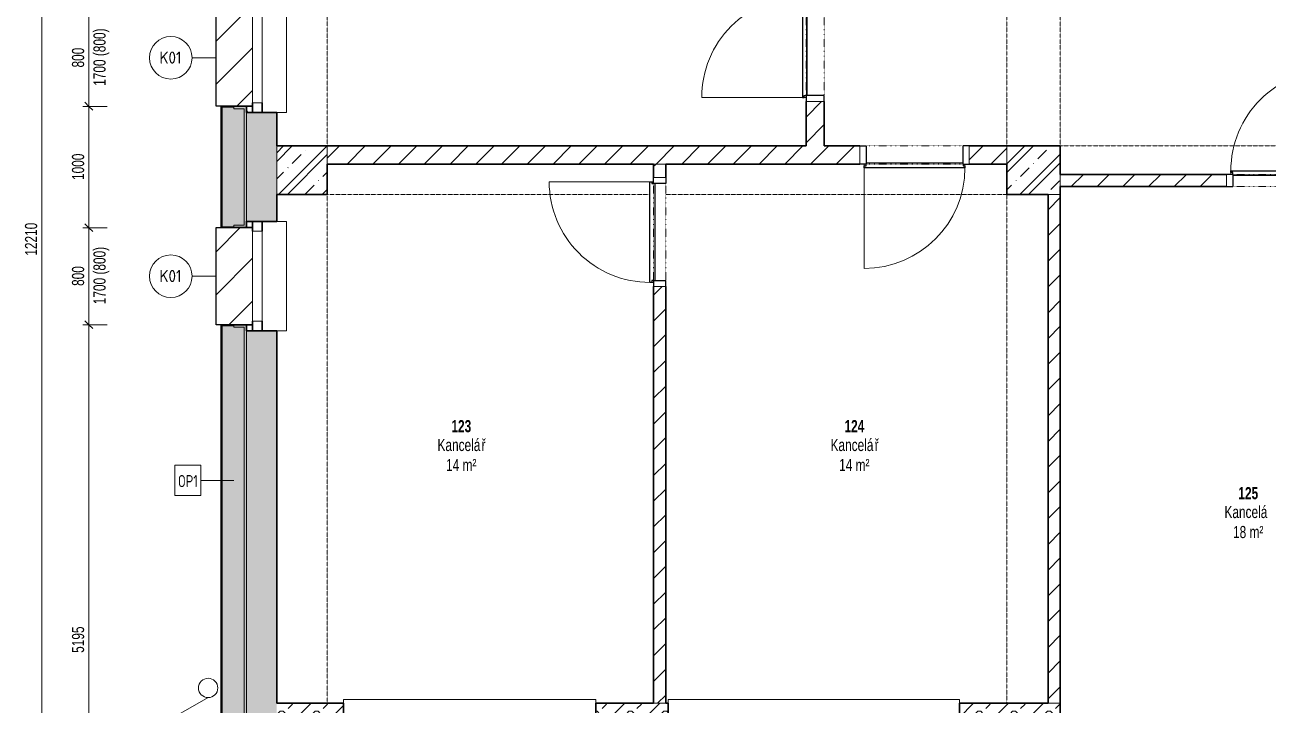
# Model space of a CAD drawing. Header units: millimetres. Extents: x -3281 to 232784, y -45352 to 20466.
# Drawn here: x -3281 to 6963, y -25874 to -20268 of the extents above; entities that cross this region are included whole.
import ezdxf

# ---------------------------------------------------------------- set-up
doc = ezdxf.new("R2010")
doc.units = ezdxf.units.MM
doc.linetypes.add('Dash dot dot', pattern=[5, 2, -1, 0, -1, 0, -1])
doc.linetypes.add('Čerchovaná se dvěma tečkami', pattern=[2.59, 1, -0.53, 0, -0.53, 0, -0.53])
for name, color, linetype, lineweight in [('A-ANNO-DIMS', 211, 'Continuous', 9), ('A-ANNO-DIMS-50', 211, 'Continuous', 9), ('A-AREA-IDEN', 2, 'Continuous', 9), ('A-DETL', 90, 'Continuous', 13), ('A-DETL-THIN', 151, 'Continuous', 13), ('A-DOOR', 31, 'Continuous', 13), ('A-DOOR-FRAM', 31, 'Continuous', 25), ('A-GENM', 13, 'Continuous', 13), ('A-GLAZ', 151, 'Continuous', 13), ('A-WALL', 113, 'Continuous', 13), ('A-WALL-IDEN', 211, 'Continuous', 9), ('E-POWR-CNDT-IDEN', 130, 'Continuous', 9), ('E-POWR-RISE', 130, 'Continuous', 13), ('Q-SPCQ', 91, 'Continuous', 13), ('Q-SPCQ-IDEN', 132, 'Continuous', 9)]:
    doc.layers.add(name, color=color, linetype=linetype, lineweight=lineweight)
doc.layers.add('A-WALL-PATT', color=111, linetype='Continuous')
doc.styles.add('Arial_1', font='arial.ttf', dxfattribs={"width": 0.7, "height": 100})
doc.styles.add('Arial_B', font='arialbd.ttf', dxfattribs={"width": 0.7, "height": 100})
doc.styles.add('ISOCPEUR', font='isocpeur.ttf', dxfattribs={"width": 0.75, "height": 100})
doc.styles.add('ISOCPEUR_1', font='isocpeur.ttf', dxfattribs={"width": 0.9, "height": 100})
doc.dimstyles.new('Vnitřní_-_průhledné_1', dxfattribs={"dimscale": 304.8, "dimtxt": 102.02594, "dimasz": 0.213255, "dimexe": 0.164042, "dimexo": 0.0625, "dimgap": 0.032808, "dimtad": 1, "dimdec": 0, "dimrnd": 5, "dimzin": 0, "dimdsep": 46, "dimtxsty": 'Arial_1', "dimblk1": 'OBLIQUE', "dimblk2": 'OBLIQUE', "dimsah": 1, "dimcen": 0.09, "dimdle": 0.164042, "dimazin": 0, "dimtfac": 1, "dimtdec": 4, "dimtix": 1, "dimtmove": 0, "dimatfit": 3, "dimfxl": 0.492126, "dimfxlon": 1, "dimtvp": 1, "dimtolj": 1, "dimtzin": 0, "dimarcsym": 2})
pattern_1 = [(45, (0, 0), (-179.605, 179.605), []), (45, (71.84, 6e-12), (-179.605, 179.605), []), (45, (215.53, 2e-11), (-107.763, 251.4472), [101.6, -50.8, 1.676, -49.124])]
pattern_2 = [(45, (0, 0), (-106.066, 106.066), [])]

# ---------------------------------------------------------------- blocks, each defined once
blk = doc.blocks.new('DVERE_1k_oblozka - DD03_01_800x1970_koupelna-1549491-1NP_NÁVRH A')
at = {"layer": 'A-DOOR'}
for p, q in [((-450, 53), (-400, 53)), ((-450, -47), (-450, 53)), ((-400, 53), (-400, -47)), ((400, 53), (450, 53)), ((400, -47), (400, 53)), ((450, 53), (450, -47)), ((-400, -47), (-450, -47)), ((-415, -47), (-415, -907)), ((305, -77), (-305, -77)), ((450, -47), (400, -47)), ((415, -77), (415, -47))]:
    blk.add_line(p, q, dxfattribs=at)
at = {"layer": 'A-DOOR', "linetype": 'Čerchovaná se dvěma tečkami'}
for p, q in [((-400, 53), (400, 53)), ((-400, -47), (400, -47))]:
    blk.add_line(p, q, dxfattribs=at)
at = {"layer": 'A-DOOR', "lineweight": 25}
for p, q in [((-415, -62), (-400, -62)), ((-415, -77), (-415, -62)), ((415, -77), (-415, -77)), ((-400, -37), (400, -37)), ((-400, -62), (-400, -47)), ((400, -47), (400, -62)), ((400, -62), (415, -62)), ((415, -62), (415, -77))]:
    blk.add_line(p, q, dxfattribs=at)
at = {"layer": 'A-DOOR'}
blk.add_arc((-415, -77), 830, 270, 0, dxfattribs=at)
at = {"layer": 'A-DOOR-FRAM'}
for p, q in [((-450, 53), (-400, 53)), ((-400, 53), (-400, -47)), ((400, -47), (400, 53)), ((450, 53), (400, 53)), ((-400, -47), (-450, -47)), ((400, -47), (450, -47))]:
    blk.add_line(p, q, dxfattribs=at)
blk = doc.blocks.new('DVERE_1k_oblozka - DD03_01_800x1970_koupelna-1549494-1NP_NÁVRH A')
at = {"layer": 'A-DOOR'}
for p, q in [((-450, 78), (-400, 78)), ((-450, -72), (-450, 78)), ((-400, 78), (-400, -72)), ((400, 78), (450, 78)), ((400, -72), (400, 78)), ((450, 78), (450, -72)), ((-400, -72), (-450, -72)), ((-415, -72), (-415, -932)), ((305, -102), (-305, -102)), ((450, -72), (400, -72)), ((415, -102), (415, -72))]:
    blk.add_line(p, q, dxfattribs=at)
at = {"layer": 'A-DOOR', "linetype": 'Čerchovaná se dvěma tečkami'}
for p, q in [((-400, 78), (400, 78)), ((-400, -72), (400, -72))]:
    blk.add_line(p, q, dxfattribs=at)
at = {"layer": 'A-DOOR', "lineweight": 25}
for p, q in [((-415, -87), (-400, -87)), ((-415, -102), (-415, -87)), ((415, -102), (-415, -102)), ((-400, -62), (400, -62)), ((-400, -87), (-400, -72)), ((400, -72), (400, -87)), ((400, -87), (415, -87)), ((415, -87), (415, -102))]:
    blk.add_line(p, q, dxfattribs=at)
at = {"layer": 'A-DOOR'}
blk.add_arc((-415, -102), 830, 270, 0, dxfattribs=at)
at = {"layer": 'A-DOOR-FRAM'}
for p, q in [((-450, 78), (-400, 78)), ((-400, 78), (-400, -72)), ((400, -72), (400, 78)), ((450, 78), (400, 78)), ((-400, -72), (-450, -72)), ((400, -72), (450, -72))]:
    blk.add_line(p, q, dxfattribs=at)
blk = doc.blocks.new('DVERE_1k_oblozka - DD03_01_800x1970_koupelna-1549493-1NP_NÁVRH A')
at = {"layer": 'A-DOOR'}
for p, q in [((-415, 72), (-415, 932)), ((-400, 72), (-450, 72)), ((-450, 72), (-450, -78)), ((-400, -78), (-400, 72)), ((305, 102), (-305, 102)), ((450, 72), (400, 72)), ((400, 72), (400, -78)), ((415, 102), (415, 72)), ((450, -78), (450, 72)), ((-450, -78), (-400, -78)), ((400, -78), (450, -78))]:
    blk.add_line(p, q, dxfattribs=at)
at = {"layer": 'A-DOOR', "lineweight": 25}
for p, q in [((415, 102), (-415, 102)), ((-415, 102), (-415, 87)), ((-415, 87), (-400, 87)), ((-400, 87), (-400, 72)), ((-400, 62), (400, 62)), ((400, 72), (400, 87)), ((400, 87), (415, 87)), ((415, 87), (415, 102))]:
    blk.add_line(p, q, dxfattribs=at)
at = {"layer": 'A-DOOR', "linetype": 'Čerchovaná se dvěma tečkami'}
for p, q in [((-400, 72), (400, 72)), ((-400, -78), (400, -78))]:
    blk.add_line(p, q, dxfattribs=at)
at = {"layer": 'A-DOOR'}
blk.add_arc((-415, 102), 830, 360, 90, dxfattribs=at)
at = {"layer": 'A-DOOR-FRAM'}
for p, q in [((-400, 72), (-450, 72)), ((-400, -78), (-400, 72)), ((400, 72), (400, -78)), ((400, 72), (450, 72)), ((-450, -78), (-400, -78)), ((450, -78), (400, -78))]:
    blk.add_line(p, q, dxfattribs=at)
blk = doc.blocks.new('DVERE_1k_oblozka - DD03_01_800x1970_koupelna-1549492-1NP_NÁVRH A')
at = {"layer": 'A-DOOR'}
for p, q in [((-450, 53), (-400, 53)), ((-450, -47), (-450, 53)), ((-400, 53), (-400, -47)), ((400, 53), (450, 53)), ((400, -47), (400, 53)), ((450, 53), (450, -47)), ((-400, -47), (-450, -47)), ((-415, -47), (-415, -907)), ((305, -77), (-305, -77)), ((450, -47), (400, -47)), ((415, -77), (415, -47))]:
    blk.add_line(p, q, dxfattribs=at)
at = {"layer": 'A-DOOR', "linetype": 'Čerchovaná se dvěma tečkami'}
for p, q in [((-400, 53), (400, 53)), ((-400, -47), (400, -47))]:
    blk.add_line(p, q, dxfattribs=at)
at = {"layer": 'A-DOOR', "lineweight": 25}
for p, q in [((-415, -62), (-400, -62)), ((-415, -77), (-415, -62)), ((415, -77), (-415, -77)), ((-400, -37), (400, -37)), ((-400, -62), (-400, -47)), ((400, -47), (400, -62)), ((400, -62), (415, -62)), ((415, -62), (415, -77))]:
    blk.add_line(p, q, dxfattribs=at)
at = {"layer": 'A-DOOR'}
blk.add_arc((-415, -77), 830, 270, 0, dxfattribs=at)
at = {"layer": 'A-DOOR-FRAM'}
for p, q in [((-450, 53), (-400, 53)), ((-400, 53), (-400, -47)), ((400, -47), (400, 53)), ((450, 53), (400, 53)), ((-400, -47), (-450, -47)), ((400, -47), (450, -47))]:
    blk.add_line(p, q, dxfattribs=at)
blk = doc.blocks.new('OKNO_1k_nadsvetlik - OKNO_1k_nadsvetlik_900 x 1700-1969443-1NP_NÁVRH A')
at = {"layer": 'A-GLAZ'}
h = blk.add_hatch(dxfattribs=at)
h.set_pattern_fill('FP_87', color=256, style=0, pattern_type=2)
h.set_pattern_definition([(270, (20538.807, -1330.41), (43.3, -75), [50, -100]), (330, (20538.807, -1380.41), (86.601905, -0.0011), [50, -100]), (210, (20538.807, -1380.41), (-43.301905, -74.9989), [50, -100])])
h.paths.add_polyline_path([(-450, 75), (-400, 75), (-400, 125), (-450, 125)])
h.paths.add_polyline_path([(400, 75), (450, 75), (450, 125), (400, 125)])
at = {"layer": 'A-GLAZ', "lineweight": 35}
for p, q in [((-400, 75), (-400, 125)), ((400, 125), (400, 75)), ((-450, 75), (-400, 75)), ((-370, 75), (-450, 75)), ((450, 75), (370, 75)), ((400, 75), (450, 75)), ((-450, -5), (-370, -5)), ((370, -5), (450, -5))]:
    blk.add_line(p, q, dxfattribs=at)
at = {"layer": 'A-GLAZ'}
for p, q in [((370, 75), (-370, 75)), ((-370, 75), (-370, -5)), ((370, -5), (370, 75)), ((-370, -5), (370, -5))]:
    blk.add_line(p, q, dxfattribs=at)
blk = doc.blocks.new('parapet s nosem_vnitní - parapet s nosem_vnitní-1280301-1NP_NÁVRH A')
at = {"layer": 'A-GENM'}
for p, q in [((-450, -190), (-450, -120)), ((-450, -190), (-450, -200)), ((-450, -200), (450, -200)), ((450, -120), (450, -190)), ((450, -200), (450, -190))]:
    blk.add_line(p, q, dxfattribs=at)
blk = doc.blocks.new('parapet_ext - parapet_ext-V34-1NP_NÁVRH A')
at = {"layer": 'Q-SPCQ'}
h = blk.add_hatch(dxfattribs=at)
h.set_pattern_fill('FP_88', color=11, style=0, pattern_type=2)
h.set_pattern_definition([(315, (20538.8, -1405.4), (176.7767, 176.7767), [])])
h.paths.add_polyline_path([(-400, 255), (-400, 0), (400, 0), (400, 300), (-400, 300), (-400, 258)])
at = {"layer": 'Q-SPCQ', "color": 21, "lineweight": 25}
for p, q in [((-400, 258), (-400, 300)), ((-400, 300), (400, 300)), ((400, 300), (400, 258))]:
    blk.add_line(p, q, dxfattribs=at)
blk = doc.blocks.new('parapet s nosem_vnitní - parapet s nosem_vnitní-1280332-1NP_NÁVRH A')
at = {"layer": 'A-GENM'}
for p, q in [((-1040, -190), (-1040, -170)), ((-1040, -190), (-1040, -200)), ((-1040, -200), (1040, -200)), ((1040, -170), (1040, -190)), ((1040, -200), (1040, -190))]:
    blk.add_line(p, q, dxfattribs=at)
blk = doc.blocks.new('parapet s nosem_vnitní - parapet s nosem_vnitní-V35-1NP_NÁVRH A')
at = {"layer": 'A-GENM'}
for p, q in [((-1200, -190), (-1200, -170)), ((-1200, -190), (-1200, -200)), ((-1200, -200), (1200, -200)), ((1200, -170), (1200, -190)), ((1200, -200), (1200, -190))]:
    blk.add_line(p, q, dxfattribs=at)
blk = doc.blocks.new('OKNO_1k_nadsvetlik - OKNO_1k_nadsvetlik_900 x 1700-V54-1NP_NÁVRH A')
at = {"layer": 'A-GLAZ'}
h = blk.add_hatch(dxfattribs=at)
h.set_pattern_fill('FP_124', color=256, style=0, pattern_type=2)
h.set_pattern_definition([(270, (22338.807, -1330.41), (43.3, -75), [50, -100]), (330, (22338.807, -1380.41), (86.601905, -0.0011), [50, -100]), (210, (22338.807, -1380.41), (-43.301905, -74.9989), [50, -100])])
h.paths.add_polyline_path([(-450, 75), (-400, 75), (-400, 125), (-450, 125)])
h.paths.add_polyline_path([(400, 75), (450, 75), (450, 125), (400, 125)])
at = {"layer": 'A-GLAZ', "lineweight": 35}
for p, q in [((-400, 75), (-400, 125)), ((400, 125), (400, 75)), ((-450, 75), (-400, 75)), ((-370, 75), (-450, 75)), ((450, 75), (370, 75)), ((400, 75), (450, 75)), ((-450, -5), (-370, -5)), ((370, -5), (450, -5))]:
    blk.add_line(p, q, dxfattribs=at)
at = {"layer": 'A-GLAZ'}
for p, q in [((370, 75), (-370, 75)), ((-370, 75), (-370, -5)), ((370, -5), (370, 75)), ((-370, -5), (370, -5))]:
    blk.add_line(p, q, dxfattribs=at)
blk = doc.blocks.new('parapet_ext - parapet_ext-V55-1NP_NÁVRH A')
at = {"layer": 'Q-SPCQ'}
h = blk.add_hatch(dxfattribs=at)
h.set_pattern_fill('FP_125', color=11, style=0, pattern_type=2)
h.set_pattern_definition([(315, (22338.8, -1405.4), (176.7767, 176.7767), [])])
h.paths.add_polyline_path([(-400, 50), (-400, 0), (400, 0), (400, 300), (-400, 300), (-400, 51)])
at = {"layer": 'Q-SPCQ', "color": 21, "lineweight": 25}
for p, q in [((-400, 258), (-400, 300)), ((-400, 300), (400, 300)), ((400, 300), (400, 258))]:
    blk.add_line(p, q, dxfattribs=at)
blk = doc.blocks.new('DIMBLOCK45-1NP_NÁVRH A')
at = {"layer": 'A-ANNO-DIMS-50'}
for p, q in [((-2754, -22739), (-2804, -22739)), ((-2754, -27934), (-2754, -22739)), ((-2754, -22739), (-2604, -22739)), ((-2754, -27934), (-2804, -27934)), ((-2754, -27934), (-2604, -27934))]:
    blk.add_line(p, q, dxfattribs=at)
at = {"layer": 'A-ANNO-DIMS-50', "lineweight": 18}
for p, q in [((-2754, -22739), (-2786, -22706)), ((-2754, -22739), (-2721, -22771)), ((-2754, -27934), (-2786, -27901)), ((-2754, -27934), (-2721, -27966))]:
    blk.add_line(p, q, dxfattribs=at)
at = {"layer": 'A-ANNO-DIMS-50', "color": 0, "insert": (-2893, -25443), "char_height": 100, "width": 256.16, "attachment_point": 1, "rotation": 90, "line_spacing_factor": 0.941778, "style": 'Arial_1'}
blk.add_mtext('5195', dxfattribs=at)
blk = doc.blocks.new('_Oblique')
at = {"color": 0, "linetype": 'ByBlock', "lineweight": -2}
blk.add_line((-0.5, -0.5), (0.5, 0.5), dxfattribs=at)
blk = doc.blocks.new('DIMBLOCK46-1NP_NÁVRH A')
at = {"layer": 'A-ANNO-DIMS-50', "lineweight": 18}
for p, q in [((-2754, -21939), (-2786, -21906)), ((-2754, -21939), (-2721, -21971)), ((-2754, -22739), (-2786, -22706)), ((-2754, -22739), (-2721, -22771))]:
    blk.add_line(p, q, dxfattribs=at)
at = {"layer": 'A-ANNO-DIMS-50'}
for p, q in [((-2754, -21939), (-2804, -21939)), ((-2754, -22739), (-2754, -21939)), ((-2754, -21939), (-2604, -21939)), ((-2754, -22739), (-2804, -22739)), ((-2754, -22739), (-2604, -22739))]:
    blk.add_line(p, q, dxfattribs=at)
at = {"layer": 'A-ANNO-DIMS-50', "color": 0, "char_height": 100, "attachment_point": 1, "rotation": 90, "line_spacing_factor": 0.941778, "style": 'Arial_1'}
for s, insert, width in [('1700 (800)', (-2716, -22570), 555.65), ('800', (-2893, -22419), 192.12)]:
    blk.add_mtext(s, dxfattribs=dict(at, insert=insert, width=width))
blk = doc.blocks.new('DIMBLOCK47-1NP_NÁVRH A')
at = {"layer": 'A-ANNO-DIMS-50'}
for p, q in [((-2754, -20939), (-2804, -20939)), ((-2754, -21939), (-2754, -20939)), ((-2754, -20939), (-2604, -20939)), ((-2754, -21939), (-2804, -21939)), ((-2754, -21939), (-2604, -21939))]:
    blk.add_line(p, q, dxfattribs=at)
at = {"layer": 'A-ANNO-DIMS-50', "lineweight": 18}
for p, q in [((-2754, -20939), (-2786, -20906)), ((-2754, -20939), (-2721, -20971)), ((-2754, -21939), (-2786, -21906)), ((-2754, -21939), (-2721, -21971))]:
    blk.add_line(p, q, dxfattribs=at)
at = {"layer": 'A-ANNO-DIMS-50', "color": 0, "insert": (-2893, -21546), "char_height": 100, "width": 256.16, "attachment_point": 1, "rotation": 90, "line_spacing_factor": 0.941778, "style": 'Arial_1'}
blk.add_mtext('1000', dxfattribs=at)
blk = doc.blocks.new('DIMBLOCK48-1NP_NÁVRH A')
at = {"layer": 'A-ANNO-DIMS-50'}
for p, q in [((-2754, -20139), (-2804, -20139)), ((-2754, -20939), (-2754, -20139)), ((-2754, -20139), (-2604, -20139)), ((-2754, -20939), (-2804, -20939)), ((-2754, -20939), (-2604, -20939))]:
    blk.add_line(p, q, dxfattribs=at)
at = {"layer": 'A-ANNO-DIMS-50', "lineweight": 18}
for p, q in [((-2754, -20139), (-2786, -20106)), ((-2754, -20139), (-2721, -20171)), ((-2754, -20939), (-2786, -20906)), ((-2754, -20939), (-2721, -20971))]:
    blk.add_line(p, q, dxfattribs=at)
at = {"layer": 'A-ANNO-DIMS-50', "color": 0, "char_height": 100, "attachment_point": 1, "rotation": 90, "line_spacing_factor": 0.941778, "style": 'Arial_1'}
for s, insert, width in [('1700 (800)', (-2716, -20770), 555.65), ('800', (-2893, -20619), 192.12)]:
    blk.add_mtext(s, dxfattribs=dict(at, insert=insert, width=width))
blk = doc.blocks.new('DIMBLOCK134-1NP_NÁVRH A')
at = {"layer": 'A-ANNO-DIMS-50'}
for p, q in [((-3140, -15932), (-3190, -15932)), ((-3140, -28192), (-3140, -15882)), ((-3140, -15932), (-2761, -15932)), ((-3140, -28142), (-3190, -28142)), ((-3140, -28142), (-2711, -28142))]:
    blk.add_line(p, q, dxfattribs=at)
at = {"layer": 'A-ANNO-DIMS-50', "lineweight": 18}
for p, q in [((-3140, -15932), (-3172, -15899)), ((-3140, -15932), (-3107, -15964)), ((-3140, -28142), (-3172, -28109)), ((-3140, -28142), (-3107, -28174))]:
    blk.add_line(p, q, dxfattribs=at)
at = {"layer": 'A-ANNO-DIMS-50', "color": 0, "insert": (-3280, -22170), "char_height": 100, "width": 320.2, "attachment_point": 1, "rotation": 90, "line_spacing_factor": 0.941778, "style": 'Arial_1'}
blk.add_mtext('12210', dxfattribs=at)
blk = doc.blocks.new('Popiska speciální vybavení - Popiska okna_Bublina-1426311-1NP_NÁVRH A')
at = {"layer": 'Q-SPCQ-IDEN'}
blk.add_circle((0, 0), 3.5, dxfattribs=at)

msp = doc.modelspace()

# ---------------------------------------------------------------- hatches: boundary and pattern name
at = {"layer": 'A-WALL-PATT', "lineweight": 13}
h = msp.add_hatch(dxfattribs=at)
h.set_pattern_fill('FP_12', color=11, style=0, pattern_type=2)
h.set_pattern_definition([(45, (0, 0), (0.0007, 353.5527), []), (315, (0, 0), (353.552, 0), []), (270, (153.68, 9.56), (176.771, -176.771), [19.139, -334.416]), (270, (199.87, 9.56), (176.771, -176.771), [19.139, -334.416]), (0, (166.57, 23.1), (176.771, 176.771), [19.139, -334.416]), (0, (166.57, -23.1), (176.771, 176.771), [19.139, -334.416]), (45, (153.68, 9.56), (0.0007, 353.5527), [19.139, -230.861]), (45, (186.35, -23.1), (0.0007, 353.5527), [19.139, -230.861]), (315, (186.35, 23.1), (353.552, 0), [19.139, -230.861]), (315, (153.68, -9.56), (353.552, 0), [19.139, -230.861])])
h.paths.add_polyline_path([(-1655.4, -28133.8), (-1475.4, -28133.8), (-1475.4, -22758.8), (-1559.4, -22758.8), (-1559.4, -22746.8), (-1655.4, -22746.8), (-1655.4, -27490)])
h.paths.add_polyline_path([(-1655.4, -21930.8), (-1559.4, -21930.8), (-1559.4, -21918.8), (-1475.4, -21918.8), (-1475.4, -20958.8), (-1559.4, -20958.8), (-1559.4, -20946.8), (-1655.4, -20946.8), (-1655.4, -21431.8)])
h.paths.add_polyline_path([(-1559.4, -20130.8), (-1559.4, -20118.8), (-1475.4, -20118.8), (-1475.4, -16120), (-1655.4, -16120), (-1655.4, -20130.8)])
at = {"layer": 'A-WALL-PATT'}
h = msp.add_hatch(color=11, dxfattribs=at)
h.paths.add_polyline_path([(-1475.4, -28141.8), (-1455.4, -28141.8), (-1455.4, -28133.8), (-1475.4, -28133.8), (-1475.4, -28138.8)])
h.paths.add_polyline_path([(-1475.4, -27953.8), (-1455.4, -27953.8), (-1455.4, -22738.8), (-1559.4, -22738.8), (-1559.4, -22758.8), (-1475.4, -22758.8), (-1475.4, -27933.8)])
h.paths.add_polyline_path([(-1475.4, -21938.8), (-1455.4, -21938.8), (-1455.4, -20938.8), (-1559.4, -20938.8), (-1559.4, -20958.8), (-1475.4, -20958.8), (-1475.4, -21918.8), (-1559.4, -21918.8), (-1559.4, -21938.8), (-1552.4, -21938.8)])
h.paths.add_polyline_path([(-1455.4, -20138.8), (-1455.4, -16140), (-1475.4, -16140), (-1475.4, -20118.8), (-1559.4, -20118.8), (-1559.4, -20138.8), (-1475.4, -20138.8)])
at = {"layer": 'A-WALL-PATT', "lineweight": 13}
h = msp.add_hatch(dxfattribs=at)
h.set_pattern_fill('FP_7', color=256, angle=225, style=0, pattern_type=2)
h.set_pattern_definition([(135, (-1205.4, -22110.06), (-143.684, -143.684), []), (90, (-1272.71, -21881.11), (-143.684, 143.684), [25.4, -261.968]), (135, (-1272.71, -21855.7), (-143.684, -143.684), [25.4, -177.8]), (180, (-1290.67, -21837.75), (-143.684, -143.684), [25.4, -261.968]), (225, (-1316.07, -21837.75), (143.684, -143.684), [25.4, -177.8]), (90, (-1334.03, -21881.11), (-143.684, 143.684), [25.4, -261.968]), (135, (-1316.07, -21899.07), (-143.684, -143.684), [25.4, -177.8]), (180, (-1290.67, -21899.07), (-143.684, -143.684), [25.4, -261.968]), (225, (-1272.71, -21881.1), (143.684, -143.684), [25.4, -177.8]), (135, (-1357.26, -21814.53), (-143.684, -143.684), [50.8, -152.4])])
h.paths.add_polyline_path([(-1337.8, -27933.8), (-1205.4, -27933.8), (-1205.4, -22788.8), (-1455.4, -22788.8), (-1455.4, -27933.8)])
h.paths.add_polyline_path([(-1205.4, -21888.8), (-1205.4, -20988.8), (-1455.4, -20988.8), (-1455.4, -21888.8)])
h.paths.add_polyline_path([(-1205.4, -20088.8), (-1205.4, -16430), (-1455.4, -16430), (-1455.4, -20088.8)])
h = msp.add_hatch(dxfattribs=at)
h.set_pattern_fill('FP_4', color=256, style=0, pattern_type=2)
h.set_pattern_definition(pattern_2)
h.paths.add_polyline_path([(3155.9, -21265), (3305.9, -21265), (3305.9, -20900), (3155.9, -20900)])
h.paths.add_polyline_path([(3155.9, -20000), (3305.9, -20000), (3305.9, -16430), (3155.9, -16430), (3155.9, -16719.9)])
h = msp.add_hatch(dxfattribs=at)
h.set_pattern_fill('FP_10', color=256, angle=225, style=0, pattern_type=2)
h.set_pattern_definition(pattern_1)
h.paths.add_polyline_path([(-1123.2, -21665), (-790.4, -21665), (-790.4, -21265), (-1205.4, -21265), (-1205.4, -21665)])
h = msp.add_hatch(dxfattribs=at)
h.set_pattern_fill('FP_4', color=256, style=0, pattern_type=2)
h.set_pattern_definition(pattern_2)
h.paths.add_polyline_path([(4499.6, -21415), (4809.6, -21415), (4809.6, -21265), (4499.6, -21265)])
h.paths.add_polyline_path([(593.7, -21415), (3599.6, -21415), (3599.6, -21265), (-790.4, -21265), (-790.4, -21415)])
h = msp.add_hatch(dxfattribs=at)
h.set_pattern_fill('FP_10', color=256, angle=225, style=0, pattern_type=2)
h.set_pattern_definition(pattern_1)
h.paths.add_polyline_path([(5249.6, -21665), (5249.6, -21265), (4809.6, -21265), (4809.6, -21665), (5149.6, -21665)])
h = msp.add_hatch(dxfattribs=at)
h.set_pattern_fill('FP_4', color=256, style=0, pattern_type=2)
h.set_pattern_definition(pattern_2)
h.paths.add_polyline_path([(1999, -25857.5), (1999, -22425), (1899, -22425), (1899, -25857.5)])
h.paths.add_polyline_path([(1999, -21525), (1999, -21415), (1899, -21415), (1899, -21525)])
h = msp.add_hatch(dxfattribs=at)
h.set_pattern_fill('FP_4', color=256, style=0, pattern_type=2)
h.set_pattern_definition(pattern_2)
h.paths.add_polyline_path([(14149.6, -21599.6), (15837.3, -21599.6), (15837.3, -21499.6), (12880.8, -21499.6), (12880.8, -21599.6), (14049.6, -21599.6)])
h.paths.add_polyline_path([(16809.3, -21599.6), (16809.3, -21499.6), (16737.3, -21499.6), (16737.3, -21599.6)])
h.paths.add_polyline_path([(9178.3, -21599.6), (9700.8, -21599.6), (9700.8, -21499.6), (7520.8, -21499.6), (7520.8, -21599.6), (8349.6, -21599.6)])
h.paths.add_polyline_path([(5249.6, -21599.6), (6620.8, -21599.6), (6620.8, -21499.6), (5249.6, -21499.6)])
h.paths.add_polyline_path([(11249.6, -21599.6), (11980.8, -21599.6), (11980.8, -21499.6), (11367.8, -21499.6), (11367.8, -21562), (10867.8, -21562), (10867.8, -21499.6), (10600.8, -21499.6), (10600.8, -21599.6), (11149.6, -21599.6)])
h = msp.add_hatch(dxfattribs=at)
h.set_pattern_fill('FP_4', color=256, style=0, pattern_type=2)
h.set_pattern_definition(pattern_2)
h.paths.add_polyline_path([(5249.6, -25857.5), (5249.6, -21665), (5149.6, -21665), (5149.6, -25857.5)])
h = msp.add_hatch(dxfattribs=at)
h.set_pattern_fill('FP_9', color=256, angle=-135, style=0, pattern_type=2)
h.set_pattern_definition([(225, (1950.25, -25857.53), (143.684, -143.684), []), (180, (1721.3, -25924.83), (-143.684, -143.684), [25.4, -261.968]), (225, (1695.9, -25924.83), (143.684, -143.684), [25.4, -177.8]), (270, (1677.94, -25942.79), (143.684, -143.684), [25.4, -261.968]), (315, (1677.94, -25968.19), (143.684, 143.684), [25.4, -177.8]), (180, (1721.3, -25986.15), (-143.684, -143.684), [25.4, -261.968]), (225, (1739.26, -25968.2), (143.684, -143.684), [25.4, -177.8]), (270, (1739.26, -25942.79), (143.684, -143.684), [25.4, -261.968]), (315, (1721.3, -25924.83), (143.684, 143.684), [25.4, -177.8]), (225, (1654.72, -26009.37), (143.684, -143.684), [50.8, -152.4])])
h.paths.add_polyline_path([(4419, -26157.5), (5249.6, -26157.5), (5249.6, -25857.5), (4419, -25857.5), (4419, -26143.7)])
h.paths.add_polyline_path([(-655.4, -26157.5), (-655.4, -25857.5), (-1205.4, -25857.5), (-1205.4, -26157.5), (-1123.2, -26157.5)])
h.paths.add_polyline_path([(1899, -26157.5), (2019, -26157.5), (2019, -25857.5), (1424.6, -25857.5), (1424.6, -26157.5)])

# ---------------------------------------------------------------- linework, layer by layer
at = {"layer": 'A-DETL', "linetype": 'Dash dot dot'}
for p, q in [((-790.4, -16830), (-790.4, -21265)), ((4809.6, -21265), (4809.6, -16830)), ((5249.6, -21265), (5249.6, -19684.9)), ((5249.6, -21265), (10867.8, -21265)), ((4809.6, -25857.5), (4809.6, -21415)), ((-790.4, -21665), (-790.4, -25857.5)), ((-790.4, -21665), (1869, -21665)), ((1999, -21665), (4809.6, -21665))]:
    msp.add_line(p, q, dxfattribs=at)
at = {"layer": 'A-DETL-THIN'}
for p, q in [((-1205.4, -21665), (-1205.4, -21265)), ((-790.4, -21415), (-790.4, -21265))]:
    msp.add_line(p, q, dxfattribs=at)
at = {"layer": 'A-WALL', "color": 10, "lineweight": 35}
for p, q in [((-1663.4, -20938.8), (-1663.4, -21938.8)), ((-1455.4, -20938.8), (-1663.4, -20938.8)), ((-1455.4, -20988.8), (-1455.4, -20938.8)), ((-1455.4, -21938.8), (-1455.4, -21888.8)), ((-1663.4, -21938.8), (-1455.4, -21938.8)), ((-1663.4, -22738.8), (-1663.4, -28141.8)), ((-1455.4, -22738.8), (-1663.4, -22738.8)), ((-1455.4, -22788.8), (-1455.4, -22738.8))]:
    msp.add_line(p, q, dxfattribs=at)
at = {"layer": 'A-WALL', "color": 1}
for p, q in [((-1660.4, -20941.8), (-1660.4, -21935.8)), ((-1559.4, -20941.8), (-1660.4, -20941.8)), ((-1655.4, -20946.8), (-1655.4, -21930.8)), ((-1559.4, -20946.8), (-1655.4, -20946.8)), ((-1559.4, -20938.8), (-1559.4, -20958.8)), ((-1475.4, -20958.8), (-1559.4, -20958.8)), ((-1475.4, -21918.8), (-1475.4, -20958.8)), ((-1559.4, -21918.8), (-1559.4, -21938.8)), ((-1559.4, -21918.8), (-1475.4, -21918.8)), ((-1660.4, -21935.8), (-1559.4, -21935.8)), ((-1655.4, -21930.8), (-1559.4, -21930.8)), ((-1559.4, -22738.8), (-1559.4, -22758.8)), ((-1660.4, -22741.8), (-1660.4, -28138.8)), ((-1559.4, -22741.8), (-1660.4, -22741.8)), ((-1655.4, -22746.8), (-1655.4, -28133.8)), ((-1559.4, -22746.8), (-1655.4, -22746.8)), ((-1475.4, -22758.8), (-1559.4, -22758.8)), ((-1475.4, -27953.8), (-1475.4, -22758.8)), ((-1455.4, -26509.7), (-1455.4, -22788.8))]:
    msp.add_line(p, q, dxfattribs=at)
at = {"layer": 'A-WALL', "lineweight": 35}
for p, q in [((-1205.4, -20988.8), (-1455.4, -20988.8)), ((-1205.4, -21265), (-1205.4, -20988.8)), ((3155.9, -20900), (3155.9, -21265)), ((3305.9, -21265), (3305.9, -20900)), ((3155.9, -21265), (-1205.4, -21265)), ((3599.6, -21265), (3305.9, -21265)), ((5249.6, -21265), (4499.6, -21265)), ((5249.6, -21499.6), (5249.6, -21265)), ((-790.4, -21665), (-790.4, -21415)), ((-790.4, -21415), (1899, -21415)), ((1899, -21415), (1899, -21525)), ((1999, -21415), (3599.6, -21415)), ((1999, -21525), (1999, -21415)), ((4499.6, -21415), (4809.6, -21415)), ((4809.6, -21415), (4809.6, -21665)), ((6620.8, -21499.6), (5249.6, -21499.6)), ((5249.6, -21599.6), (6620.8, -21599.6)), ((5249.6, -26315.5), (5249.6, -21599.6)), ((-1205.4, -21888.8), (-1205.4, -21665)), ((-1205.4, -21665), (-790.4, -21665)), ((4809.6, -21665), (5149.6, -21665)), ((5149.6, -21665), (5149.6, -25857.5)), ((-1455.4, -21888.8), (-1205.4, -21888.8)), ((1899, -22425), (1899, -25857.5)), ((1999, -25857.5), (1999, -22425)), ((-1205.4, -22788.8), (-1455.4, -22788.8)), ((-1205.4, -25857.5), (-1205.4, -22788.8)), ((-655.4, -25857.5), (-1205.4, -25857.5)), ((-655.4, -26157.5), (-655.4, -25857.5)), ((1899, -25857.5), (1424.6, -25857.5)), ((1424.6, -25857.5), (1424.6, -26157.5)), ((2019, -25857.5), (1999, -25857.5)), ((2019, -26157.5), (2019, -25857.5)), ((5149.6, -25857.5), (4419, -25857.5)), ((4419, -25857.5), (4419, -26157.5))]:
    msp.add_line(p, q, dxfattribs=at)
at = {"layer": 'A-WALL'}
for p, q in [((-1455.4, -20988.8), (-1455.4, -21888.8)), ((-1205.4, -21265), (-1205.4, -21665)), ((-790.4, -21415), (-790.4, -21265)), ((4809.6, -21415), (4809.6, -21265)), ((1999, -21415), (1899, -21415)), ((5249.6, -21499.6), (5249.6, -21599.6)), ((5249.6, -21665), (5149.6, -21665)), ((1899, -25857.5), (1999, -25857.5)), ((5149.6, -25857.5), (5249.6, -25857.5))]:
    msp.add_line(p, q, dxfattribs=at)
at = {"layer": 'A-WALL-IDEN'}
msp.add_line((-1559.4, -24021.1), (-1831, -24021.1), dxfattribs=at)
at = {"layer": 'A-WALL-IDEN', "flags": 128}
msp.add_lwpolyline([(-2044.8, -23896.8), (-1831, -23896.8), (-1831, -24145.3), (-2044.8, -24145.3)], close=True, dxfattribs=at)
at = {"layer": 'E-POWR-CNDT-IDEN'}
msp.add_line((-1771.1, -25811.5), (-2052.8, -25971.6), dxfattribs=at)
at = {"layer": 'E-POWR-RISE', "color": 11}
for start, end in [(90, 180), (0, 90), (180, 270), (270, 0)]:
    msp.add_arc((-1771.1, -25732), 79.5, start, end, dxfattribs=at)
at = {"layer": 'Q-SPCQ-IDEN'}
for p, q in [((-1705.4, -20538.8), (-1903.8, -20538.8)), ((-1705.4, -22338.8), (-1903.8, -22338.8))]:
    msp.add_line(p, q, dxfattribs=at)

# ---------------------------------------------------------------- block references
at = {"layer": 'A-DOOR'}
for name, p, rotation in [('DVERE_1k_oblozka - DD03_01_800x1970_koupelna-1549493-1NP_NÁVRH A', (3228, -20450), 89.99999999999993), ('DVERE_1k_oblozka - DD03_01_800x1970_koupelna-1549491-1NP_NÁVRH A', (7070.8, -21546.7), 180), ('DVERE_1k_oblozka - DD03_01_800x1970_koupelna-1549492-1NP_NÁVRH A', (1946.1, -21975), 269.9999999999999)]:
    msp.add_blockref(name, p, dxfattribs=dict(at, rotation=rotation))
msp.add_blockref('DVERE_1k_oblozka - DD03_01_800x1970_koupelna-1549494-1NP_NÁVRH A', (4049.6, -21342.9), dxfattribs=at)
at = {"layer": 'A-GENM'}
for name, p, rotation in [('parapet s nosem_vnitní - parapet s nosem_vnitní-1280301-1NP_NÁVRH A', (-1325.4, -20538.8), 89.99999999999991), ('parapet s nosem_vnitní - parapet s nosem_vnitní-1280301-1NP_NÁVRH A', (-1325.4, -22338.8), 89.99999999999991), ('parapet s nosem_vnitní - parapet s nosem_vnitní-1280332-1NP_NÁVRH A', (384.6, -26027.5), 180), ('parapet s nosem_vnitní - parapet s nosem_vnitní-V35-1NP_NÁVRH A', (3219, -26027.5), 180)]:
    msp.add_blockref(name, p, dxfattribs=dict(at, rotation=rotation))
at = {"layer": 'A-GLAZ', "rotation": 89.99999999999991}
for name, p in [('OKNO_1k_nadsvetlik - OKNO_1k_nadsvetlik_900 x 1700-1969443-1NP_NÁVRH A', (-1330.4, -20538.8)), ('OKNO_1k_nadsvetlik - OKNO_1k_nadsvetlik_900 x 1700-V54-1NP_NÁVRH A', (-1330.4, -22338.8))]:
    msp.add_blockref(name, p, dxfattribs=at)
at = {"layer": 'Q-SPCQ', "color": 21, "lineweight": 25, "rotation": 89.99999999999991}
for name, p in [('parapet_ext - parapet_ext-V34-1NP_NÁVRH A', (-1405.4, -20538.8)), ('parapet_ext - parapet_ext-V55-1NP_NÁVRH A', (-1405.4, -22338.8))]:
    msp.add_blockref(name, p, dxfattribs=at)
at = {"layer": 'Q-SPCQ-IDEN', "xscale": 49.99999999999998, "yscale": 49.99999999999998, "zscale": 49.99999999999998}
for p in [(-2078.8, -20538.8), (-2078.8, -22338.8)]:
    msp.add_blockref('Popiska speciální vybavení - Popiska okna_Bublina-1426311-1NP_NÁVRH A', p, dxfattribs=at)

# ---------------------------------------------------------------- texts
at = {"layer": 'A-AREA-IDEN', "lineweight": 18, "char_height": 100, "attachment_point": 1}
for s, insert, width, style in [('123', (233.6, -23524.6), 202.025, 'Arial_B'), ('124', (3472.2, -23524.6), 202.025, 'Arial_B'), ('Kancelá', (119, -23679.9), 440.527, 'Arial_1'), ('\\fArial|b0|i0|c238|p34|;\\W.7;ř', (482.4, -23679.9), 39.283, 'Arial_1'), ('Kancelá', (3357.5, -23679.9), 440.527, 'Arial_1'), ('\\fArial|b0|i0|c238|p34|;\\W.7;ř', (3721, -23679.9), 39.283, 'Arial_1'), ('14 m²', (189.7, -23844.9), 308.65, 'Arial_1'), ('14 m²', (3428.2, -23844.9), 308.65, 'Arial_1'), ('125', (6717.7, -24076.8), 202.025, 'Arial_B'), ('Kancelá', (6603.1, -24232), 440.527, 'Arial_1'), ('18 m²', (6673.8, -24397.1), 308.65, 'Arial_1')]:
    msp.add_mtext(s, dxfattribs=dict(at, insert=insert, width=width, style=style))
at = {"layer": 'A-WALL-IDEN', "insert": (-2019.8, -23977.3), "char_height": 100, "width": 195.411, "attachment_point": 1, "style": 'ISOCPEUR'}
msp.add_mtext('OP1', dxfattribs=at)
at = {"layer": 'Q-SPCQ-IDEN', "char_height": 100, "width": 223.671, "attachment_point": 1, "style": 'ISOCPEUR_1'}
for insert in [(-2171.9, -20487.3), (-2171.9, -22287.3)]:
    msp.add_mtext('K01', dxfattribs=dict(at, insert=insert))

# ---------------------------------------------------------------- dimensions: what is measured, and where the dimension line sits
at = {"layer": 'A-ANNO-DIMS'}
for base, p1, p2, override, picture, middle in [((-3139.7, -15932), (-2711.3, -28141.8), (-2760.6, -15932), {"dimpost": '<>', "dimfxl": 12209.9165}, 'DIMBLOCK134-1NP_NÁVRH A', (-3200.8, -22036.9)), ((-2753.5, -20938.8), (-2603.5, -21938.8), (-2603.5, -20938.8), {"dimpost": '<>', "dimfxl": 1000}, 'DIMBLOCK47-1NP_NÁVRH A', (-2814.6, -21438.8)), ((-2753.5, -22738.8), (-2603.5, -27933.8), (-2603.5, -22738.8), {"dimpost": '<>', "dimfxl": 5195.001022}, 'DIMBLOCK45-1NP_NÁVRH A', (-2814.6, -25336.3))]:
    dim = msp.add_linear_dim(base=base, p1=p1, p2=p2, angle=90, dimstyle='Vnitřní_-_průhledné_1', override=override, dxfattribs=at)
    dim.commit()
    dim.dimension.update_dxf_attribs({"geometry": picture, "text_midpoint": middle})
for base, p1, p2, picture, middle in [((-2753.5, -20138.8), (-2603.5, -20938.8), (-2603.5, -20138.8), 'DIMBLOCK48-1NP_NÁVRH A', (-2753.5, -20538.8)), ((-2753.5, -21938.8), (-2603.5, -22738.8), (-2603.5, -21938.8), 'DIMBLOCK46-1NP_NÁVRH A', (-2753.5, -22338.8))]:
    dim = msp.add_linear_dim(base=base, p1=p1, p2=p2, angle=90, text='<>\\X1700 (800)', dimstyle='Vnitřní_-_průhledné_1', override={"dimpost": '<>', "dimfxl": 800}, dxfattribs=at)
    dim.commit()
    dim.dimension.update_dxf_attribs({"geometry": picture, "text_midpoint": middle})

doc.saveas('drawing.dxf')
